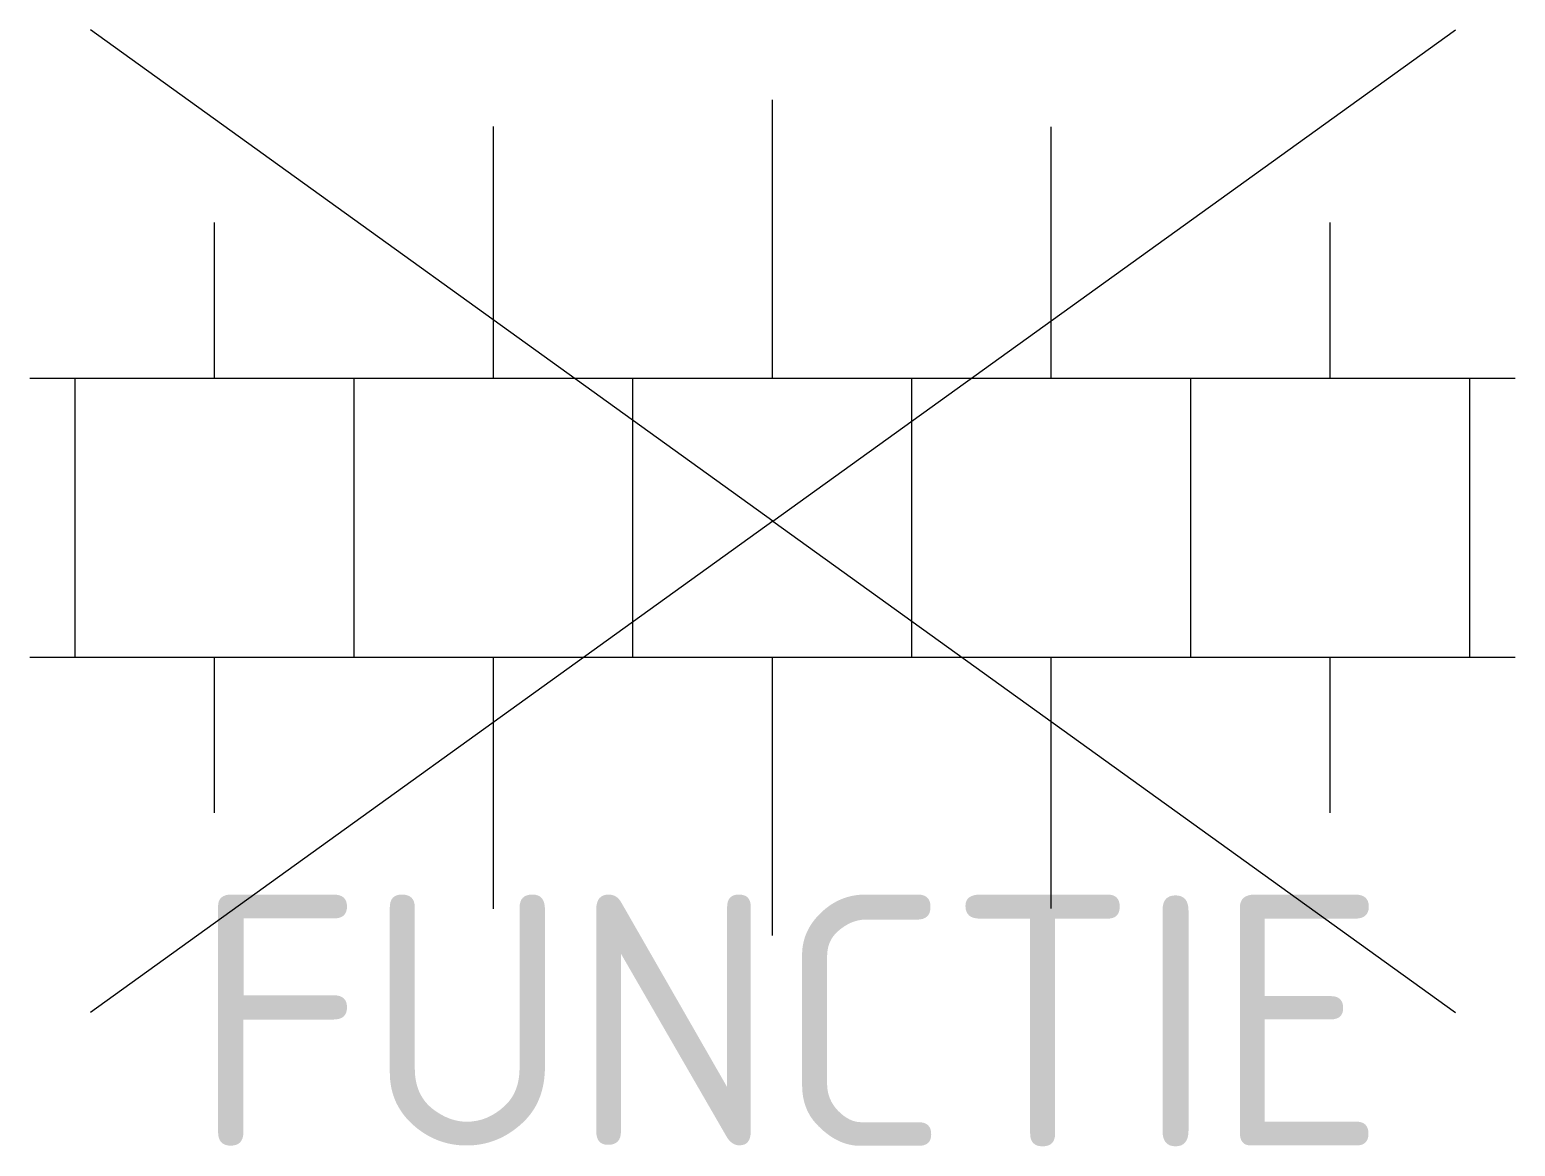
# Model space of a CAD drawing. Header units: metres. Extents: x -5.3 to 5.3, y -4.5 to 3.5.
import ezdxf
from ezdxf.enums import TextEntityAlignment as Align

# ---------------------------------------------------------------- set-up
doc = ezdxf.new("R2010")
doc.units = ezdxf.units.M
doc.styles.add('NLCS-ISO', font='NLCS-ISO.ttf')

msp = doc.modelspace()

# ---------------------------------------------------------------- linework, layer by layer
for p, q in [((0, 0), (-4.895, 3.524)), ((0, 0), (4.895, 3.524)), ((-0.004, 1.024), (-0.004, 3.021)), ((-2.004, 1.024), (-2.004, 2.83)), ((1.996, 1.024), (1.996, 2.828)), ((-4.004, 1.024), (-4.004, 2.142)), ((3.996, 1.024), (3.996, 2.142)), ((-5.33, 1.024), (-4.004, 1.024)), ((-5.004, -0.976), (-5.004, 1.024)), ((-4.004, 1.024), (-2.004, 1.024)), ((-3.004, -0.976), (-3.004, 1.024)), ((-2.004, 1.024), (-0.004, 1.024)), ((-1.004, -0.976), (-1.004, 1.024)), ((-0.004, 1.024), (1.996, 1.024)), ((0.996, -0.976), (0.996, 1.024)), ((1.996, 1.024), (3.996, 1.024)), ((2.996, -0.976), (2.996, 1.024)), ((3.996, 1.024), (5.323, 1.024)), ((4.996, -0.976), (4.996, 1.024)), ((0, 0), (-4.895, -3.524)), ((0, 0), (4.895, -3.524)), ((-5.33, -0.976), (-4.004, -0.976)), ((-4.004, -2.093), (-4.004, -0.976)), ((-4.004, -0.976), (-2.004, -0.976)), ((-2.004, -2.781), (-2.004, -0.976)), ((-2.004, -0.976), (-0.004, -0.976)), ((-0.004, -2.972), (-0.004, -0.976)), ((-0.004, -0.976), (1.996, -0.976)), ((1.996, -2.779), (1.996, -0.976)), ((1.996, -0.976), (3.996, -0.976)), ((3.996, -2.094), (3.996, -0.976)), ((3.996, -0.976), (5.323, -0.976))]:
    msp.add_line(p, q)

# ---------------------------------------------------------------- texts
at = {"style": 'NLCS-ISO', "flags": 1}
msp.add_attdef('FUNCTIE', text='', height=1.8, dxfattribs=at).set_placement((0.116, -3.585), align=Align.MIDDLE_CENTER)

doc.saveas('drawing.dxf')
